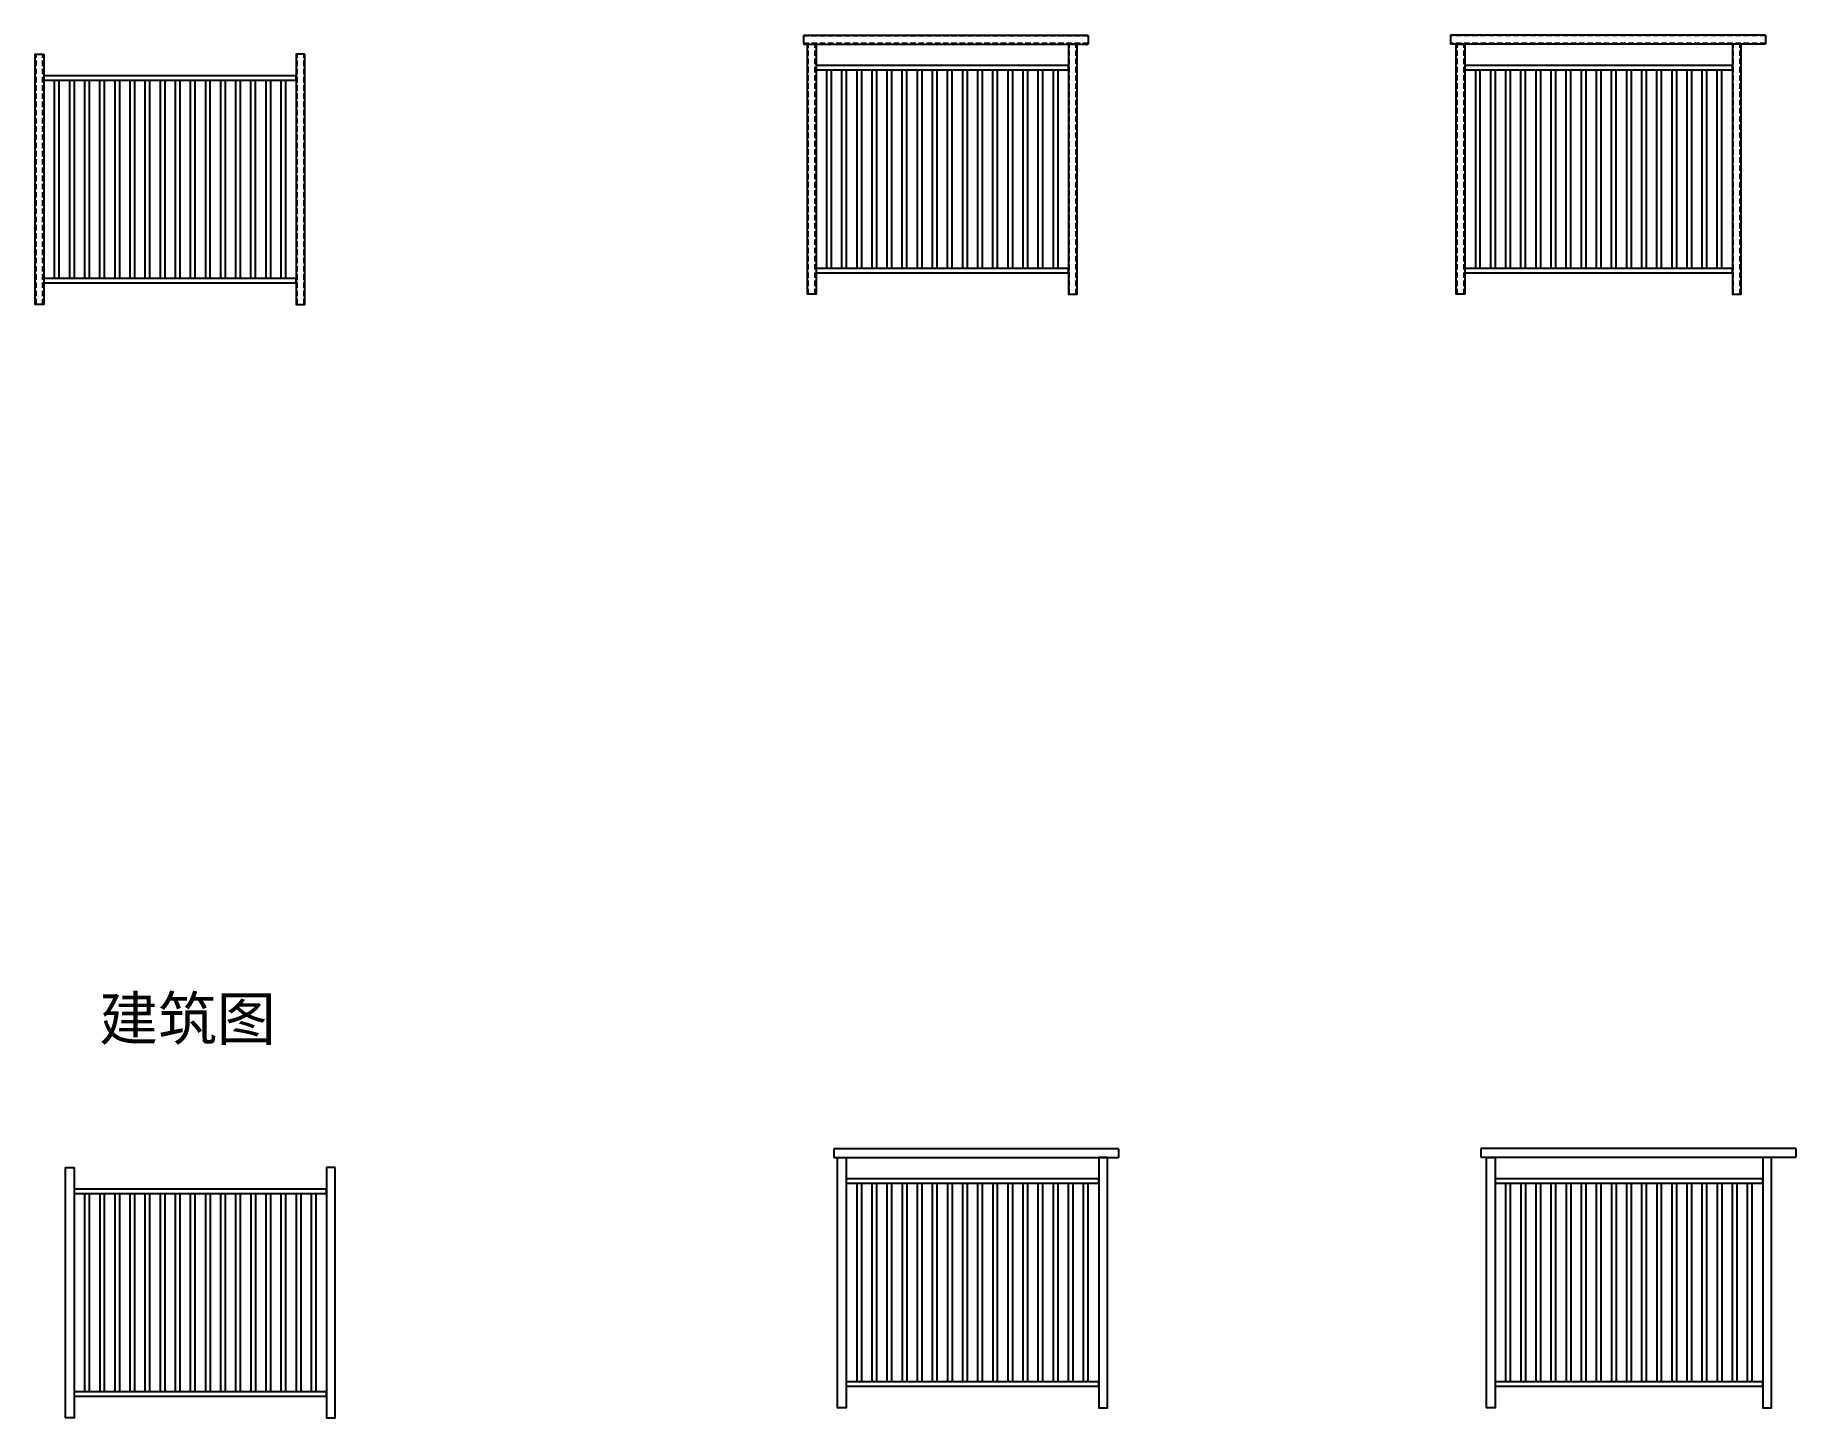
# Model space of a CAD drawing. Header units: millimetres. Extents: x -2875 to 5285, y -4519 to 1889.
import ezdxf

# ---------------------------------------------------------------- set-up
doc = ezdxf.new("R2010")
doc.units = ezdxf.units.MM
doc.header["$MEASUREMENT"] = 0
doc.linetypes.add('DASHED', pattern=[19.05, 12.7, -6.35])
for name, color, linetype in [('@F05_Section_Steel', 24, 'Continuous'), ('F01_Section_AL', 92, 'Continuous'), ('F22_Dim', 9, 'Continuous'), ('XX', 6, 'DASHED')]:
    doc.layers.add(name, color=color, linetype=linetype)
doc.styles.get("Standard").update_dxf_attribs({"font": 'arial.ttf'})

# ---------------------------------------------------------------- blocks, each defined once
blk = doc.blocks.new('*U3')
at = {"layer": '@F05_Section_Steel'}
for p, q in [((1320, 0), (0, 0)), ((0, 0), (0, -40)), ((0, -40), (1320, -40)), ((1320, 0), (1320, -40))]:
    blk.add_line(p, q, dxfattribs=at)
at = {"layer": 'XX', "ltscale": 2}
for p, q in [((1320, -2, 0), (0, -2, 0)), ((1320, -38, 0), (0, -38, 0))]:
    blk.add_line(p, q, dxfattribs=at)
blk = doc.blocks.new('*U2')
at = {"layer": '@F05_Section_Steel'}
for p, q in [((1460, 0), (0, 0)), ((0, 0), (0, -40)), ((0, -40), (1460, -40)), ((1460, 0), (1460, -40))]:
    blk.add_line(p, q, dxfattribs=at)
at = {"layer": 'XX', "ltscale": 2}
for p, q in [((1460, -2, 0), (0, -2, 0)), ((1460, -38, 0), (0, -38, 0))]:
    blk.add_line(p, q, dxfattribs=at)
blk = doc.blocks.new('Railing_T3_1250')
at = {"layer": '@F05_Section_Steel'}
blk.add_lwpolyline([(40, 580), (40, -580), (0, -580), (0, 580)], close=True, dxfattribs=at)
blk.add_lwpolyline([(1250, 580), (1210, 580), (1210, -580), (1250, -580), (1250, 580), (1250, 580)], dxfattribs=at)
at = {"layer": 'F01_Section_AL', "linetype": 'ByBlock', "lineweight": -2}
blk.add_lwpolyline([(1210, 480), (40, 480), (40, 460), (1210, 460)], close=True, dxfattribs=at)
at = {"layer": 'F01_Section_AL', "linetype": 'ByBlock', "lineweight": -2, "elevation": 0}
blk.add_lwpolyline([(1210, -460), (40, -460), (40, -480), (1210, -480)], close=True, dxfattribs=at)
at = {"layer": 'F22_Dim'}
for points in [[(90, 460), (110, 460), (110, -460), (90, -460)], [(160, 460), (180, 460), (180, -460), (160, -460)], [(230, 460), (250, 460), (250, -460), (230, -460)], [(300, 460), (320, 460), (320, -460), (300, -460)], [(370, 460), (390, 460), (390, -460), (370, -460)], [(440, 460), (460, 460), (460, -460), (440, -460)], [(510, 460), (530, 460), (530, -460), (510, -460)], [(580, 460), (600, 460), (600, -460), (580, -460)], [(650, 460), (670, 460), (670, -460), (650, -460)], [(720, 460), (740, 460), (740, -460), (720, -460)], [(790, 460), (810, 460), (810, -460), (790, -460)], [(860, 460), (880, 460), (880, -460), (860, -460)], [(930, 460), (950, 460), (950, -460), (930, -460)], [(1000, 460), (1020, 460), (1020, -460), (1000, -460)], [(1070, 460), (1090, 460), (1090, -460), (1070, -460)], [(1140, 460), (1160, 460), (1160, -460), (1140, -460)]]:
    blk.add_lwpolyline(points, close=True, dxfattribs=at)
at = {"layer": 'XX', "ltscale": 2}
for p, q in [((4, -580), (4, 580, 0)), ((36, -580), (36, 580, 0)), ((1214, -580), (1214, 580, 0)), ((1246, -580), (1246, 580, 0))]:
    blk.add_line(p, q, dxfattribs=at)
blk = doc.blocks.new('Railing_T3_1320')
at = {"layer": '@F05_Section_Steel'}
blk.add_lwpolyline([(40, 580), (40, -580), (0, -580), (0, 580)], close=True, dxfattribs=at)
blk.add_lwpolyline([(1320, 580), (1280, 580), (1280, -580), (1320, -580), (1320, 580), (1320, 580)], dxfattribs=at)
at = {"layer": 'F01_Section_AL', "linetype": 'ByBlock', "lineweight": -2}
blk.add_lwpolyline([(1280, 480), (40, 480), (40, 460), (1280, 460)], close=True, dxfattribs=at)
at = {"layer": 'F01_Section_AL', "linetype": 'ByBlock', "lineweight": -2, "elevation": 0}
blk.add_lwpolyline([(1280, -460), (40, -460), (40, -480), (1280, -480)], close=True, dxfattribs=at)
at = {"layer": 'F22_Dim'}
for points in [[(90, 460), (110, 460), (110, -460), (90, -460)], [(160, 460), (180, 460), (180, -460), (160, -460)], [(230, 460), (250, 460), (250, -460), (230, -460)], [(300, 460), (320, 460), (320, -460), (300, -460)], [(370, 460), (390, 460), (390, -460), (370, -460)], [(440, 460), (460, 460), (460, -460), (440, -460)], [(510, 460), (530, 460), (530, -460), (510, -460)], [(580, 460), (600, 460), (600, -460), (580, -460)], [(650, 460), (670, 460), (670, -460), (650, -460)], [(720, 460), (740, 460), (740, -460), (720, -460)], [(790, 460), (810, 460), (810, -460), (790, -460)], [(860, 460), (880, 460), (880, -460), (860, -460)], [(930, 460), (950, 460), (950, -460), (930, -460)], [(1000, 460), (1020, 460), (1020, -460), (1000, -460)], [(1070, 460), (1090, 460), (1090, -460), (1070, -460)], [(1140, 460), (1160, 460), (1160, -460), (1140, -460)], [(1210, 460), (1230, 460), (1230, -460), (1210, -460)]]:
    blk.add_lwpolyline(points, close=True, dxfattribs=at)
at = {"layer": 'XX', "ltscale": 2}
for p, q in [((4, -580), (4, 580, 0)), ((36, -580), (36, 580, 0)), ((1284, -580), (1284, 580, 0)), ((1316, -580), (1316, 580, 0))]:
    blk.add_line(p, q, dxfattribs=at)
blk = doc.blocks.new('Railing_T3_NonStandard')
at = {"layer": '@F05_Section_Steel'}
blk.add_lwpolyline([(40, 580), (40, -580), (0, -580), (0, 580)], close=True, dxfattribs=at)
blk.add_lwpolyline([(1250, 580), (1210, 580), (1210, -580), (1250, -580), (1250, 580), (1250, 580)], dxfattribs=at)
at = {"layer": 'F01_Section_AL', "linetype": 'ByBlock', "lineweight": -2}
blk.add_lwpolyline([(1210, 480), (40, 480), (40, 460), (1210, 460)], close=True, dxfattribs=at)
at = {"layer": 'F01_Section_AL', "linetype": 'ByBlock', "lineweight": -2, "elevation": 0}
blk.add_lwpolyline([(1210, -460), (40, -460), (40, -480), (1210, -480)], close=True, dxfattribs=at)
at = {"layer": 'F22_Dim'}
for points in [[(90, 460), (110, 460), (110, -460), (90, -460)], [(160, 460), (180, 460), (180, -460), (160, -460)], [(230, 460), (250, 460), (250, -460), (230, -460)], [(300, 460), (320, 460), (320, -460), (300, -460)], [(370, 460), (390, 460), (390, -460), (370, -460)], [(440, 460), (460, 460), (460, -460), (440, -460)], [(510, 460), (530, 460), (530, -460), (510, -460)], [(580, 460), (600, 460), (600, -460), (580, -460)], [(650, 460), (670, 460), (670, -460), (650, -460)], [(720, 460), (740, 460), (740, -460), (720, -460)], [(790, 460), (810, 460), (810, -460), (790, -460)], [(860, 460), (880, 460), (880, -460), (860, -460)], [(930, 460), (950, 460), (950, -460), (930, -460)], [(1000, 460), (1020, 460), (1020, -460), (1000, -460)], [(1070, 460), (1090, 460), (1090, -460), (1070, -460)], [(1140, 460), (1160, 460), (1160, -460), (1140, -460)]]:
    blk.add_lwpolyline(points, close=True, dxfattribs=at)
at = {"layer": 'XX', "ltscale": 2}
for p, q in [((4, -580), (4, 580, 0)), ((36, -580), (36, 580, 0)), ((1214, -580), (1214, 580, 0)), ((1246, -580), (1246, 580, 0))]:
    blk.add_line(p, q, dxfattribs=at)
blk = doc.blocks.new('*U13')
at = {"layer": '@F05_Section_Steel'}
for p, q in [((1320, 0), (0, 0)), ((0, 0), (0, -40)), ((0, -40), (1320, -40)), ((1320, 0), (1320, -40))]:
    blk.add_line(p, q, dxfattribs=at)
blk = doc.blocks.new('*U12')
at = {"layer": '@F05_Section_Steel'}
for p, q in [((1460, 0), (0, 0)), ((0, 0), (0, -40)), ((0, -40), (1460, -40)), ((1460, 0), (1460, -40))]:
    blk.add_line(p, q, dxfattribs=at)
blk = doc.blocks.new('*U14')
at = {"layer": '@F05_Section_Steel'}
blk.add_lwpolyline([(40, 580), (40, -580), (0, -580), (0, 580)], close=True, dxfattribs=at)
blk.add_lwpolyline([(1250, 580), (1210, 580), (1210, -580), (1250, -580), (1250, 580), (1250, 580)], dxfattribs=at)
at = {"layer": 'F01_Section_AL', "linetype": 'ByBlock', "lineweight": -2}
blk.add_lwpolyline([(1210, 480), (40, 480), (40, 460), (1210, 460)], close=True, dxfattribs=at)
at = {"layer": 'F01_Section_AL', "linetype": 'ByBlock', "lineweight": -2, "elevation": 0}
blk.add_lwpolyline([(1210, -460), (40, -460), (40, -480), (1210, -480)], close=True, dxfattribs=at)
at = {"layer": 'F22_Dim'}
for points in [[(90, 460), (110, 460), (110, -460), (90, -460)], [(160, 460), (180, 460), (180, -460), (160, -460)], [(230, 460), (250, 460), (250, -460), (230, -460)], [(300, 460), (320, 460), (320, -460), (300, -460)], [(370, 460), (390, 460), (390, -460), (370, -460)], [(440, 460), (460, 460), (460, -460), (440, -460)], [(510, 460), (530, 460), (530, -460), (510, -460)], [(580, 460), (600, 460), (600, -460), (580, -460)], [(650, 460), (670, 460), (670, -460), (650, -460)], [(720, 460), (740, 460), (740, -460), (720, -460)], [(790, 460), (810, 460), (810, -460), (790, -460)], [(860, 460), (880, 460), (880, -460), (860, -460)], [(930, 460), (950, 460), (950, -460), (930, -460)], [(1000, 460), (1020, 460), (1020, -460), (1000, -460)], [(1070, 460), (1090, 460), (1090, -460), (1070, -460)], [(1140, 460), (1160, 460), (1160, -460), (1140, -460)]]:
    blk.add_lwpolyline(points, close=True, dxfattribs=at)
blk = doc.blocks.new('*U15')
at = {"layer": '@F05_Section_Steel'}
blk.add_lwpolyline([(40, 580), (40, -580), (0, -580), (0, 580)], close=True, dxfattribs=at)
blk.add_lwpolyline([(1320, 580), (1280, 580), (1280, -580), (1320, -580), (1320, 580), (1320, 580)], dxfattribs=at)
at = {"layer": 'F01_Section_AL', "linetype": 'ByBlock', "lineweight": -2}
blk.add_lwpolyline([(1280, 480), (40, 480), (40, 460), (1280, 460)], close=True, dxfattribs=at)
at = {"layer": 'F01_Section_AL', "linetype": 'ByBlock', "lineweight": -2, "elevation": 0}
blk.add_lwpolyline([(1280, -460), (40, -460), (40, -480), (1280, -480)], close=True, dxfattribs=at)
at = {"layer": 'F22_Dim'}
for points in [[(90, 460), (110, 460), (110, -460), (90, -460)], [(160, 460), (180, 460), (180, -460), (160, -460)], [(230, 460), (250, 460), (250, -460), (230, -460)], [(300, 460), (320, 460), (320, -460), (300, -460)], [(370, 460), (390, 460), (390, -460), (370, -460)], [(440, 460), (460, 460), (460, -460), (440, -460)], [(510, 460), (530, 460), (530, -460), (510, -460)], [(580, 460), (600, 460), (600, -460), (580, -460)], [(650, 460), (670, 460), (670, -460), (650, -460)], [(720, 460), (740, 460), (740, -460), (720, -460)], [(790, 460), (810, 460), (810, -460), (790, -460)], [(860, 460), (880, 460), (880, -460), (860, -460)], [(930, 460), (950, 460), (950, -460), (930, -460)], [(1000, 460), (1020, 460), (1020, -460), (1000, -460)], [(1070, 460), (1090, 460), (1090, -460), (1070, -460)], [(1140, 460), (1160, 460), (1160, -460), (1140, -460)], [(1210, 460), (1230, 460), (1230, -460), (1210, -460)]]:
    blk.add_lwpolyline(points, close=True, dxfattribs=at)
blk = doc.blocks.new('*U11')
at = {"layer": '@F05_Section_Steel'}
blk.add_lwpolyline([(40, 580), (40, -580), (0, -580), (0, 580)], close=True, dxfattribs=at)
blk.add_lwpolyline([(1250, 580), (1210, 580), (1210, -580), (1250, -580), (1250, 580), (1250, 580)], dxfattribs=at)
at = {"layer": 'F01_Section_AL', "linetype": 'ByBlock', "lineweight": -2}
blk.add_lwpolyline([(1210, 480), (40, 480), (40, 460), (1210, 460)], close=True, dxfattribs=at)
at = {"layer": 'F01_Section_AL', "linetype": 'ByBlock', "lineweight": -2, "elevation": 0}
blk.add_lwpolyline([(1210, -460), (40, -460), (40, -480), (1210, -480)], close=True, dxfattribs=at)
at = {"layer": 'F22_Dim'}
for points in [[(90, 460), (110, 460), (110, -460), (90, -460)], [(160, 460), (180, 460), (180, -460), (160, -460)], [(230, 460), (250, 460), (250, -460), (230, -460)], [(300, 460), (320, 460), (320, -460), (300, -460)], [(370, 460), (390, 460), (390, -460), (370, -460)], [(440, 460), (460, 460), (460, -460), (440, -460)], [(510, 460), (530, 460), (530, -460), (510, -460)], [(580, 460), (600, 460), (600, -460), (580, -460)], [(650, 460), (670, 460), (670, -460), (650, -460)], [(720, 460), (740, 460), (740, -460), (720, -460)], [(790, 460), (810, 460), (810, -460), (790, -460)], [(860, 460), (880, 460), (880, -460), (860, -460)], [(930, 460), (950, 460), (950, -460), (930, -460)], [(1000, 460), (1020, 460), (1020, -460), (1000, -460)], [(1070, 460), (1090, 460), (1090, -460), (1070, -460)], [(1140, 460), (1160, 460), (1160, -460), (1140, -460)]]:
    blk.add_lwpolyline(points, close=True, dxfattribs=at)

msp = doc.modelspace()

# ---------------------------------------------------------------- block references
for name, p in [('*U3', (686.5, 1888.2)), ('*U2', (3685.1, 1889)), ('Railing_T3_NonStandard', (-2874.5, 1221.4)), ('*U13', (826.8, -3272.2)), ('*U12', (3825.4, -3271.3)), ('*U11', (-2734.2, -3939))]:
    msp.add_blockref(name, p)
at = {"ltscale": 10}
for name, p in [('Railing_T3_1250', (704.4, 1268.2)), ('Railing_T3_1320', (3711.8, 1268.2)), ('*U14', (844.7, -3892.2)), ('*U15', (3852.2, -3892.2))]:
    msp.add_blockref(name, p, dxfattribs=at)

# ---------------------------------------------------------------- texts
at = {"insert": (-2578.1, -2568.7), "char_height": 200, "attachment_point": 1}
msp.add_mtext_dynamic_manual_height_columns('{\\fSimSun|b0|i0|c134|p2;建筑图}', width=2242.116, gutter_width=1, heights=[0], dxfattribs=at)

doc.saveas('drawing.dxf')
